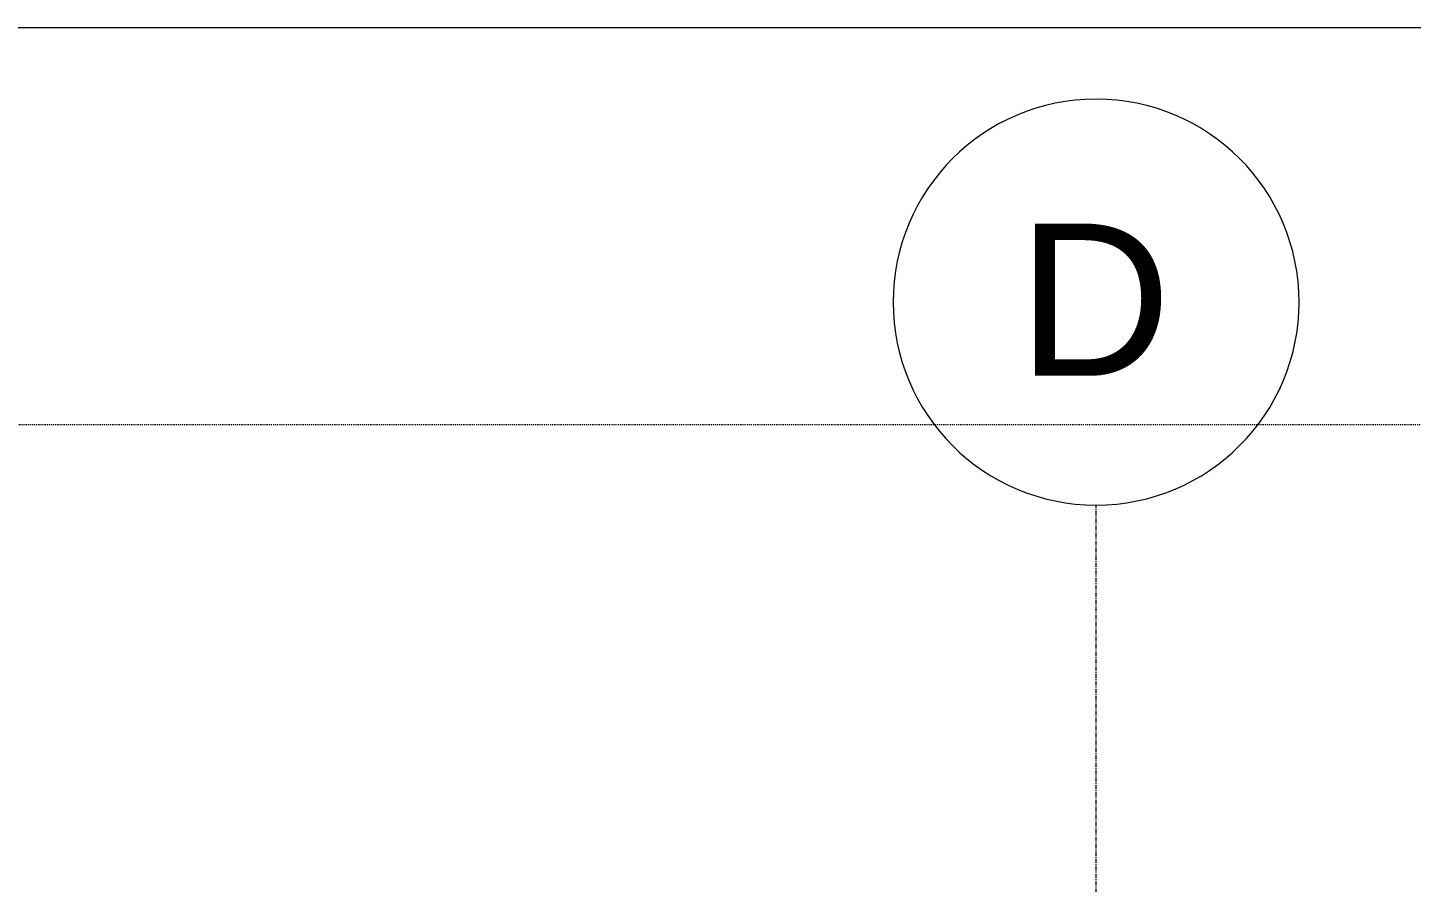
# Model space of a CAD drawing. Header units: inches. Extents: x 9609 to 15463, y -232 to 527.
# Drawn here: x 10686.9 to 10850.5, y 425.9 to 527 of the extents above; entities that cross this region are included whole.
import ezdxf

# ---------------------------------------------------------------- set-up
doc = ezdxf.new("R2010")
doc.units = ezdxf.units.IN
doc.header["$MEASUREMENT"] = 0
doc.linetypes.add('Aligning Line 1_8_', pattern=[0.25, 0.125, -0.125])
doc.linetypes.add('Grid Line 1_2_', pattern=[0.875, 0.5, -0.125, 0.125, -0.125])
for name, color, linetype, lineweight in [('0-1', 7, 'Continuous', 5), ('G-ANNO-SYMB', 111, 'Aligning Line 1_8_', 9), ('G-ANNO-SYMB-1', 9, 'Aligning Line 1_8_', 9), ('G-ANNO-SYMB-2', 147, 'Aligning Line 1_8_', 9), ('S-GRID-1', 1, 'Grid Line 1_2_', 9), ('S-GRID-IDEN', 1, 'Continuous', 9)]:
    doc.layers.add(name, color=color, linetype=linetype, lineweight=lineweight)
doc.styles.add('Arial_1', font='arial.ttf', dxfattribs={"height": 18})

# ---------------------------------------------------------------- blocks, each defined once
blk = doc.blocks.new('CTR - 2nd Phase_rvt-1-BUILDING SECTION - EAST_WEST - LOOKING NORTH')
at = {"layer": 'G-ANNO-SYMB-1'}
blk.add_line((12461.76, 526.95), (9706.21, 526.95), dxfattribs=at)
blk = doc.blocks.new('CTR  - Topography_rvt-1-BUILDING SECTION - EAST_WEST - LOOKING NORTH')
at = {"layer": 'G-ANNO-SYMB-2'}
blk.add_line((12461.76, 480), (9742.88, 480), dxfattribs=at)
blk = doc.blocks.new('CTR - 1st Phase - Common Walls_rvt-1-BUILDING SECTION - EAST_WEST - LOOKING NORTH')
at = {"layer": 'G-ANNO-SYMB-2'}
for p, q in [((12363.34, 526.95), (9706.24, 526.95)), ((12428.12, 526.95), (9706.24, 526.95)), ((12461.76, 480), (9706.21, 480))]:
    blk.add_line(p, q, dxfattribs=at)
blk = doc.blocks.new('Grid - Grid Head - Circle-50561-BUILDING SECTION - EAST_WEST - LOOKING NORTH')
at = {"layer": 'S-GRID-IDEN'}
for start, end in [(360, 180), (180, 360)]:
    blk.add_arc((11847.19, 494.5), 24, start, end, dxfattribs=at)

msp = doc.modelspace()

# ---------------------------------------------------------------- linework, layer by layer
at = {"layer": 'G-ANNO-SYMB'}
for p, q in [((12461.7559, 526.9531), (9706.2403, 526.9531)), ((12461.7559, 480), (9706.2119, 480))]:
    msp.add_line(p, q, dxfattribs=at)
at = {"layer": 'S-GRID-1'}
msp.add_line((10813.1894, -159.8356), (10813.1894, 470.5), dxfattribs=at)

# ---------------------------------------------------------------- block references
at = {"layer": '0-1'}
for name in ['CTR - 2nd Phase_rvt-1-BUILDING SECTION - EAST_WEST - LOOKING NORTH', 'CTR - 1st Phase - Common Walls_rvt-1-BUILDING SECTION - EAST_WEST - LOOKING NORTH', 'CTR  - Topography_rvt-1-BUILDING SECTION - EAST_WEST - LOOKING NORTH']:
    msp.add_blockref(name, (0, 0), dxfattribs=at)
at = {"layer": 'S-GRID-IDEN'}
msp.add_blockref('Grid - Grid Head - Circle-50561-BUILDING SECTION - EAST_WEST - LOOKING NORTH', (-1034, 0), dxfattribs=at)

# ---------------------------------------------------------------- texts
at = {"layer": 'S-GRID-IDEN', "insert": (10803.9249, 503.7879), "char_height": 18, "width": 22.119, "attachment_point": 1, "style": 'Arial_1'}
msp.add_mtext('D', dxfattribs=at)

doc.saveas('drawing.dxf')
